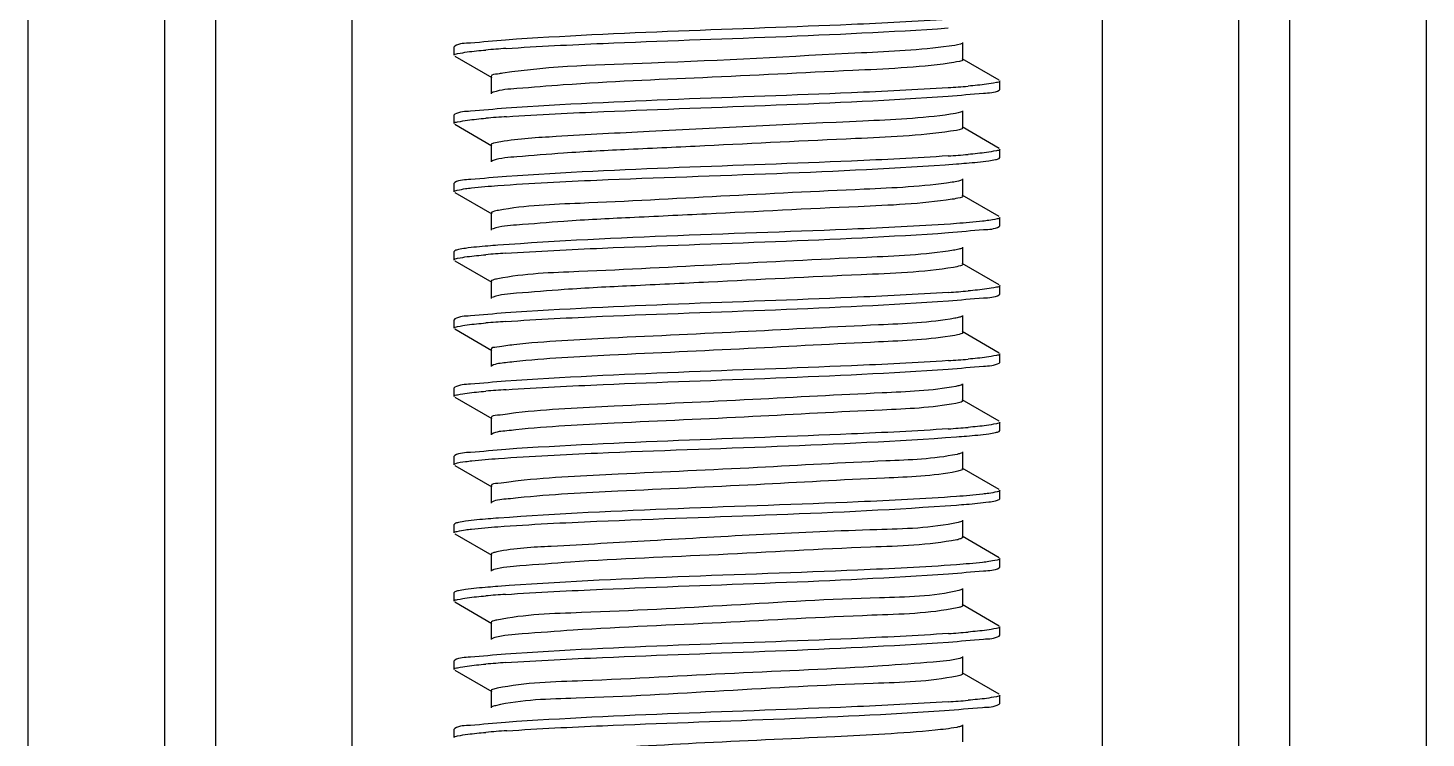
# Model space of a CAD drawing. Extents: x 54907 to 703237, y -798661 to -546661.
# Drawn here: x 370154 to 370681, y -581459 to -581191 of the extents above; entities that cross this region are included whole.
import ezdxf

# ---------------------------------------------------------------- set-up
doc = ezdxf.new("R2010")
doc.units = 0
doc.header["$LTSCALE"] = 1000
doc.header["$MEASUREMENT"] = 0

# ---------------------------------------------------------------- blocks, each defined once
blk = doc.blocks.new('gfhhrryyfd')
at = {"linetype": 'Continuous'}
for p, q in [((3693152.86, -1741005.43), (3693152.86, -1744418.97)), ((3693187.15, -1741005.43), (3693187.15, -1744418.97)), ((3693200.01, -1741005.43), (3693200.01, -1744418.97)), ((3693234.3, -1741005.43), (3693234.3, -1744418.97)), ((3693422.89, -1741005.43), (3693422.89, -1744418.97)), ((3693457.18, -1741005.43), (3693457.18, -1744418.97)), ((3693470.04, -1741005.43), (3693470.04, -1744418.97)), ((3693504.33, -1741005.43), (3693504.33, -1744418.97)), ((3693260.18, -1743560.19), (3693260.01, -1743560.38)), ((3693260.01, -1743562.52), (3693260.01, -1743560.38)), ((3693260.01, -1743562.52), (3693260.01, -1743560.38)), ((3693387.9, -1743563.59), (3693387.9, -1743559.31)), ((3693260.18, -1743562.71), (3693269.48, -1743568.1)), ((3693397.01, -1743568.76), (3693387.71, -1743563.38)), ((3693269.29, -1743567.88), (3693269.29, -1743572.17)), ((3693397.01, -1743571.28), (3693397.18, -1743571.1)), ((3693397.18, -1743571.1), (3693397.18, -1743568.95)), ((3693397.18, -1743571.1), (3693397.18, -1743568.95)), ((3693260.18, -1743577.34), (3693260.01, -1743577.52)), ((3693260.01, -1743579.67), (3693260.01, -1743577.52)), ((3693260.01, -1743579.67), (3693260.01, -1743577.52)), ((3693387.9, -1743580.74), (3693387.9, -1743576.45)), ((3693260.18, -1743579.86), (3693269.48, -1743585.24)), ((3693397.01, -1743585.91), (3693387.71, -1743580.52)), ((3693269.29, -1743585.03), (3693269.29, -1743589.31)), ((3693397.01, -1743588.43), (3693397.18, -1743588.24)), ((3693397.18, -1743588.24), (3693397.18, -1743586.1)), ((3693397.18, -1743588.24), (3693397.18, -1743586.1)), ((3693260.18, -1743594.48), (3693260.01, -1743594.67)), ((3693260.01, -1743596.81), (3693260.01, -1743594.67)), ((3693260.01, -1743596.81), (3693260.01, -1743594.67)), ((3693387.9, -1743597.88), (3693387.9, -1743593.6)), ((3693260.18, -1743597), (3693269.48, -1743602.39)), ((3693397.01, -1743603.05), (3693387.71, -1743597.67)), ((3693269.29, -1743602.17), (3693269.29, -1743606.46)), ((3693269.8, -1743606.1), (3693269.48, -1743606.24)), ((3693397.01, -1743605.57), (3693397.18, -1743605.39)), ((3693397.18, -1743605.39), (3693397.18, -1743603.24)), ((3693397.18, -1743605.39), (3693397.18, -1743603.24)), ((3693260.18, -1743611.63), (3693260.01, -1743611.82)), ((3693260.01, -1743613.96), (3693260.01, -1743611.82)), ((3693260.01, -1743613.96), (3693260.01, -1743611.82)), ((3693387.9, -1743615.03), (3693387.9, -1743610.74)), ((3693260.18, -1743614.15), (3693269.48, -1743619.53)), ((3693397.01, -1743620.2), (3693387.71, -1743614.81)), ((3693269.29, -1743619.32), (3693269.29, -1743623.6)), ((3693397.18, -1743622.53), (3693397.18, -1743620.39)), ((3693397.18, -1743622.53), (3693397.18, -1743620.39)), ((3693269.77, -1743623.26), (3693269.48, -1743623.39)), ((3693397.01, -1743622.72), (3693397.18, -1743622.53)), ((3693260.18, -1743628.77), (3693260.01, -1743628.96)), ((3693260.01, -1743631.1), (3693260.01, -1743628.96)), ((3693260.01, -1743631.1), (3693260.01, -1743628.96)), ((3693260.18, -1743631.29), (3693269.48, -1743636.68)), ((3693387.9, -1743632.18), (3693387.9, -1743627.89)), ((3693397.01, -1743637.35), (3693387.71, -1743631.96)), ((3693269.29, -1743636.46), (3693269.29, -1743640.75)), ((3693397.18, -1743639.68), (3693397.18, -1743637.53)), ((3693397.18, -1743639.68), (3693397.18, -1743637.53)), ((3693397.01, -1743639.86), (3693397.18, -1743639.68)), ((3693387.9, -1743649.32), (3693387.9, -1743645.03)), ((3693260.18, -1743645.92), (3693260.01, -1743646.11)), ((3693260.01, -1743648.25), (3693260.01, -1743646.11)), ((3693260.01, -1743648.25), (3693260.01, -1743646.11)), ((3693260.18, -1743648.44), (3693269.48, -1743653.82)), ((3693397.01, -1743654.49), (3693387.71, -1743649.1)), ((3693269.29, -1743653.61), (3693269.29, -1743657.89)), ((3693397.18, -1743656.82), (3693397.18, -1743654.68)), ((3693397.18, -1743656.82), (3693397.18, -1743654.68)), ((3693397.01, -1743657.01), (3693397.18, -1743656.82)), ((3693387.9, -1743666.47), (3693387.9, -1743662.18)), ((3693260.18, -1743663.06), (3693260.01, -1743663.25)), ((3693260.01, -1743665.39), (3693260.01, -1743663.25)), ((3693260.01, -1743665.39), (3693260.01, -1743663.25)), ((3693260.18, -1743665.58), (3693269.48, -1743670.97)), ((3693397.01, -1743671.64), (3693387.71, -1743666.25)), ((3693269.29, -1743670.75), (3693269.29, -1743675.04)), ((3693397.18, -1743673.97), (3693397.18, -1743671.82)), ((3693397.18, -1743673.97), (3693397.18, -1743671.82)), ((3693397.01, -1743674.15), (3693397.18, -1743673.97)), ((3693260.18, -1743680.21), (3693260.01, -1743680.4)), ((3693260.01, -1743682.54), (3693260.01, -1743680.4)), ((3693260.01, -1743682.54), (3693260.01, -1743680.4)), ((3693387.9, -1743683.61), (3693387.9, -1743679.32)), ((3693260.18, -1743682.73), (3693269.48, -1743688.11)), ((3693397.01, -1743688.78), (3693387.71, -1743683.39)), ((3693269.29, -1743687.9), (3693269.29, -1743692.18)), ((3693397.18, -1743691.11), (3693397.18, -1743688.97)), ((3693397.18, -1743691.11), (3693397.18, -1743688.97)), ((3693397.01, -1743691.3), (3693397.18, -1743691.11)), ((3693260.18, -1743697.35), (3693260.01, -1743697.54)), ((3693260.01, -1743699.68), (3693260.01, -1743697.54)), ((3693260.01, -1743699.68), (3693260.01, -1743697.54)), ((3693387.9, -1743700.76), (3693387.9, -1743696.47)), ((3693260.18, -1743699.87), (3693269.48, -1743705.26)), ((3693386.9, -1743701.26), (3693386.42, -1743701.37)), ((3693397.01, -1743705.93), (3693387.71, -1743700.54)), ((3693269.29, -1743705.04), (3693269.29, -1743709.33)), ((3693397.01, -1743708.44), (3693397.18, -1743708.26)), ((3693397.18, -1743708.26), (3693397.18, -1743706.11)), ((3693397.18, -1743708.26), (3693397.18, -1743706.11)), ((3693260.18, -1743714.5), (3693260.01, -1743714.69)), ((3693260.01, -1743716.83), (3693260.01, -1743714.69)), ((3693260.01, -1743716.83), (3693260.01, -1743714.69)), ((3693387.9, -1743717.9), (3693387.9, -1743713.61)), ((3693260.18, -1743717.02), (3693269.48, -1743722.4)), ((3693387.11, -1743718.35), (3693386.45, -1743718.5)), ((3693397.01, -1743723.07), (3693387.71, -1743717.68)), ((3693269.29, -1743722.19), (3693269.29, -1743726.47)), ((3693397.01, -1743725.59), (3693397.18, -1743725.4)), ((3693397.18, -1743725.4), (3693397.18, -1743723.26)), ((3693397.18, -1743725.4), (3693397.18, -1743723.26)), ((3693260.18, -1743731.64), (3693260.01, -1743731.83)), ((3693260.01, -1743733.97), (3693260.01, -1743731.83)), ((3693260.01, -1743733.97), (3693260.01, -1743731.83)), ((3693387.9, -1743735.05), (3693387.9, -1743730.76))]:
    blk.add_line(p, q, dxfattribs=at)
for centre, radius, start, end in [((3693292.75, -1743856.12), 295.97, 93.8198, 94.8056), ((3693364.5, -1743276.11), 295.2, 273.8293, 274.8033), ((3693292.96, -1743875.84), 298.55, 93.7954, 94.806), ((3693364.49, -1743293.21), 295.25, 273.829, 274.8033), ((3693292.57, -1743905.29), 293.69, 93.8436, 94.8035), ((3693364.62, -1743329.15), 293.6, 273.8442, 274.8035), ((3693292.62, -1743923.07), 294.32, 93.8362, 94.8047), ((3693364.54, -1743345.26), 294.64, 273.8345, 274.8034), ((3693292.75, -1743941.78), 295.9, 93.8204, 94.8056), ((3693364.5, -1743361.85), 295.19, 273.8294, 274.8033), ((3693383.65, -1743670.85), 13.65, 281.4996, 282.8069), ((3693292.57, -1743991.01), 293.69, 93.8437, 94.8034), ((3693364.63, -1743414.92), 293.55, 273.8446, 274.8035), ((3693292.62, -1744008.76), 294.29, 93.8366, 94.8046), ((3693364.54, -1743431.01), 294.61, 273.8348, 274.8034), ((3693293.06, -1744031.53), 299.94, 93.7887, 94.801)]:
    blk.add_arc(centre, radius, start, end, dxfattribs=at)
for points, knots in [([(3693384.24, -1743553.51), (3693376.12, -1743554.06), (3693339.02, -1743555.85), (3693301.87, -1743556.71), (3693272.93, -1743558.68)], [0, 0, 0, 0, 0.21918, 1, 1, 1, 1]), ([(3693273.04, -1743560.81), (3693281.16, -1743560.26), (3693318.22, -1743558.48), (3693355.32, -1743557.62), (3693384.21, -1743555.66)], [0, 0, 0, 0, 0.21945, 1, 1, 1, 1]), ([(3693272.93, -1743558.68), (3693269.98, -1743558.88), (3693265.84, -1743559.45), (3693261.33, -1743559.53), (3693260.18, -1743560.19)], [0, 0, 0, 0, 0.690278, 1, 1, 1, 1]), ([(3693384.42, -1743560.25), (3693377.12, -1743561.24), (3693352.13, -1743562.37), (3693314.78, -1743564.59), (3693284.57, -1743565.18), (3693272.2, -1743567.02)], [0, 0, 0, 0, 0.196711, 0.666198, 1, 1, 1, 1]), ([(3693387.71, -1743559.52), (3693387.57, -1743559.6), (3693386.5, -1743559.98), (3693385.38, -1743560.12), (3693384.42, -1743560.25)], [0, 0, 0, 0, 0.141415, 1, 1, 1, 1]), ([(3693260.01, -1743562.52), (3693260.01, -1743562.21), (3693261.65, -1743562.01), (3693262.48, -1743561.78), (3693263.3, -1743561.67)], [0, 0, 0, 0, 0.271586, 1, 1, 1, 1]), ([(3693384.42, -1743564.53), (3693376.4, -1743565.63), (3693355.71, -1743566.5), (3693323.42, -1743568.22), (3693295.18, -1743569.26), (3693277.72, -1743570.76), (3693271.76, -1743571.16), (3693269.87, -1743571.79)], [0, 0, 0, 0, 0.2115, 0.539982, 0.846021, 0.948031, 1, 1, 1, 1]), ([(3693387.9, -1743563.59), (3693387.89, -1743563.93), (3693386.18, -1743564.18), (3693385.29, -1743564.41), (3693384.42, -1743564.53)], [0, 0, 0, 0, 0.273799, 1, 1, 1, 1]), ([(3693272.2, -1743567.02), (3693271.78, -1743567.09), (3693270.95, -1743567.32), (3693269.29, -1743567.29), (3693269.29, -1743567.88)], [0, 0, 0, 0, 0.420896, 1, 1, 1, 1]), ([(3693384.21, -1743570.66), (3693376.1, -1743571.21), (3693339.04, -1743572.99), (3693301.94, -1743573.85), (3693273.04, -1743575.82)], [0, 0, 0, 0, 0.219141, 1, 1, 1, 1]), ([(3693384.21, -1743572.8), (3693387.17, -1743572.6), (3693391.33, -1743572.02), (3693395.86, -1743571.95), (3693397.01, -1743571.28)], [0, 0, 0, 0, 0.690317, 1, 1, 1, 1]), ([(3693397.18, -1743568.95), (3693397.18, -1743569.26), (3693395.53, -1743569.47), (3693394.69, -1743569.7), (3693393.86, -1743569.8)], [0, 0, 0, 0, 0.271493, 1, 1, 1, 1]), ([(3693269.87, -1743571.79), (3693269.8, -1743571.81), (3693269.66, -1743571.86), (3693269.54, -1743571.92), (3693269.48, -1743571.95)], [0, 0, 0, 0, 0.557348, 1, 1, 1, 1]), ([(3693273.2, -1743577.95), (3693281.33, -1743577.4), (3693318.33, -1743575.62), (3693355.38, -1743574.76), (3693384.21, -1743572.8)], [0, 0, 0, 0, 0.21997, 1, 1, 1, 1]), ([(3693273.04, -1743575.82), (3693270.06, -1743576.02), (3693265.89, -1743576.6), (3693261.34, -1743576.67), (3693260.18, -1743577.34)], [0, 0, 0, 0, 0.690434, 1, 1, 1, 1]), ([(3693384.81, -1743577.34), (3693377.51, -1743578.39), (3693352.2, -1743579.54), (3693319.13, -1743581.07), (3693288.79, -1743582.76), (3693276.3, -1743583.49), (3693271.7, -1743584.25)], [0, 0, 0, 0, 0.195214, 0.66949, 0.876579, 1, 1, 1, 1]), ([(3693387.71, -1743576.67), (3693387.58, -1743576.74), (3693386.64, -1743577.08), (3693385.65, -1743577.22), (3693384.81, -1743577.34)], [0, 0, 0, 0, 0.145106, 1, 1, 1, 1]), ([(3693260.01, -1743579.67), (3693260.01, -1743579.36), (3693261.66, -1743579.15), (3693262.5, -1743578.92), (3693263.33, -1743578.82)], [0, 0, 0, 0, 0.271456, 1, 1, 1, 1]), ([(3693384.81, -1743581.62), (3693376.9, -1743582.77), (3693356.22, -1743583.61), (3693329.25, -1743585), (3693304.79, -1743586.15), (3693289, -1743586.91), (3693277.71, -1743587.92), (3693271.71, -1743588.3), (3693269.83, -1743588.95)], [0, 0, 0, 0, 0.2081, 0.537452, 0.703534, 0.845734, 0.94828, 1, 1, 1, 1]), ([(3693387.89, -1743580.74), (3693387.89, -1743580.84), (3693386.81, -1743581.55), (3693385.79, -1743581.48), (3693384.81, -1743581.62)], [0, 0, 0, 0, 0.090621, 1, 1, 1, 1]), ([(3693271.7, -1743584.25), (3693271.09, -1743584.35), (3693270.44, -1743584.5), (3693269.29, -1743584.79), (3693269.29, -1743585.03)], [0, 0, 0, 0, 0.718866, 1, 1, 1, 1]), ([(3693269.83, -1743588.95), (3693269.76, -1743588.97), (3693269.65, -1743589.01), (3693269.53, -1743589.07), (3693269.48, -1743589.09)], [0, 0, 0, 0, 0.55363, 1, 1, 1, 1]), ([(3693384.21, -1743587.8), (3693376.12, -1743588.35), (3693339.11, -1743590.14), (3693302.07, -1743591), (3693273.2, -1743592.95)], [0, 0, 0, 0, 0.218927, 1, 1, 1, 1]), ([(3693386.29, -1743589.8), (3693387.13, -1743589.74), (3693389.83, -1743589.53), (3693392.54, -1743589.28), (3693394.4, -1743589.02)], [0, 0, 0, 0, 0.30751, 1, 1, 1, 1]), ([(3693397.18, -1743586.1), (3693397.18, -1743586.41), (3693395.53, -1743586.61), (3693394.69, -1743586.84), (3693393.86, -1743586.95)], [0, 0, 0, 0, 0.27149, 1, 1, 1, 1]), ([(3693394.4, -1743589.02), (3693394.97, -1743588.94), (3693395.84, -1743588.79), (3693396.73, -1743588.59), (3693397.01, -1743588.43)], [0, 0, 0, 0, 0.642991, 1, 1, 1, 1]), ([(3693271.01, -1743595.25), (3693279.28, -1743594.64), (3693317.71, -1743592.77), (3693356.2, -1743592.01), (3693386.29, -1743589.8)], [0, 0, 0, 0, 0.21564, 1, 1, 1, 1]), ([(3693260.01, -1743596.81), (3693260.01, -1743596.54), (3693261.39, -1743596.32), (3693262.12, -1743596.13), (3693262.83, -1743596.03)], [0, 0, 0, 0, 0.274278, 1, 1, 1, 1]), ([(3693273.2, -1743592.95), (3693270.18, -1743593.15), (3693265.96, -1743593.74), (3693261.35, -1743593.81), (3693260.18, -1743594.48)], [0, 0, 0, 0, 0.690663, 1, 1, 1, 1]), ([(3693262.83, -1743596.03), (3693263.35, -1743595.96), (3693266.07, -1743595.62), (3693268.8, -1743595.41), (3693271.01, -1743595.25)], [0, 0, 0, 0, 0.191483, 1, 1, 1, 1]), ([(3693385.18, -1743594.43), (3693377.87, -1743595.55), (3693358.43, -1743596.36), (3693327.25, -1743597.91), (3693296.65, -1743599.61), (3693277.91, -1743600.24), (3693271.16, -1743601.48)], [0, 0, 0, 0, 0.194105, 0.509785, 0.82001, 1, 1, 1, 1]), ([(3693387.71, -1743593.82), (3693387.43, -1743593.97), (3693386.57, -1743594.19), (3693385.73, -1743594.34), (3693385.18, -1743594.43)], [0, 0, 0, 0, 0.36416, 1, 1, 1, 1]), ([(3693385.18, -1743598.71), (3693377.38, -1743599.91), (3693356.73, -1743600.7), (3693329.72, -1743602.12), (3693305.06, -1743603.29), (3693289.09, -1743604.05), (3693277.72, -1743605.08), (3693271.67, -1743605.44), (3693269.8, -1743606.1)], [0, 0, 0, 0, 0.204575, 0.534732, 0.702004, 0.845303, 0.948449, 1, 1, 1, 1]), ([(3693387.9, -1743597.88), (3693387.9, -1743598.15), (3693386.58, -1743598.43), (3693385.86, -1743598.61), (3693385.18, -1743598.71)], [0, 0, 0, 0, 0.278319, 1, 1, 1, 1]), ([(3693271.16, -1743601.48), (3693270.69, -1743601.57), (3693270.16, -1743601.69), (3693269.29, -1743601.98), (3693269.29, -1743602.17)], [0, 0, 0, 0, 0.712667, 1, 1, 1, 1]), ([(3693386.29, -1743604.8), (3693378.04, -1743605.41), (3693339.61, -1743607.28), (3693301.12, -1743608.04), (3693271.01, -1743610.25)], [0, 0, 0, 0, 0.215051, 1, 1, 1, 1]), ([(3693384.31, -1743607.08), (3693387.25, -1743606.88), (3693391.37, -1743606.31), (3693395.86, -1743606.23), (3693397.01, -1743605.57)], [0, 0, 0, 0, 0.690176, 1, 1, 1, 1]), ([(3693394.4, -1743604.02), (3693393.89, -1743604.09), (3693391.19, -1743604.42), (3693388.48, -1743604.64), (3693386.29, -1743604.8)], [0, 0, 0, 0, 0.191313, 1, 1, 1, 1]), ([(3693397.18, -1743603.24), (3693397.18, -1743603.51), (3693395.81, -1743603.74), (3693395.1, -1743603.92), (3693394.4, -1743604.02)], [0, 0, 0, 0, 0.274533, 1, 1, 1, 1]), ([(3693271.01, -1743610.25), (3693270.17, -1743610.31), (3693267.44, -1743610.52), (3693264.71, -1743610.77), (3693262.83, -1743611.03)], [0, 0, 0, 0, 0.307323, 1, 1, 1, 1]), ([(3693272.88, -1743612.26), (3693281.01, -1743611.7), (3693318.15, -1743609.92), (3693355.34, -1743609.06), (3693384.31, -1743607.08)], [0, 0, 0, 0, 0.219067, 1, 1, 1, 1]), ([(3693260.01, -1743613.96), (3693260.01, -1743613.65), (3693261.65, -1743613.44), (3693262.48, -1743613.22), (3693263.31, -1743613.11)], [0, 0, 0, 0, 0.271597, 1, 1, 1, 1]), ([(3693262.83, -1743611.03), (3693262.25, -1743611.11), (3693261.36, -1743611.27), (3693260.46, -1743611.47), (3693260.18, -1743611.63)], [0, 0, 0, 0, 0.643579, 1, 1, 1, 1]), ([(3693385.53, -1743611.52), (3693378.3, -1743612.71), (3693358.77, -1743613.46), (3693327.4, -1743615.05), (3693296.55, -1743616.79), (3693277.66, -1743617.36), (3693270.96, -1743618.67)], [0, 0, 0, 0, 0.1914, 0.508904, 0.82143, 1, 1, 1, 1]), ([(3693387.71, -1743610.96), (3693387.46, -1743611.1), (3693386.73, -1743611.3), (3693385.99, -1743611.44), (3693385.53, -1743611.52)], [0, 0, 0, 0, 0.370146, 1, 1, 1, 1]), ([(3693385.53, -1743615.8), (3693377.86, -1743617.06), (3693357.23, -1743617.79), (3693330.21, -1743619.25), (3693305.34, -1743620.42), (3693289.21, -1743621.18), (3693277.74, -1743622.23), (3693271.64, -1743622.58), (3693269.77, -1743623.26)], [0, 0, 0, 0, 0.200932, 0.531835, 0.700309, 0.844745, 0.948548, 1, 1, 1, 1]), ([(3693387.89, -1743615.03), (3693387.89, -1743615.27), (3693386.77, -1743615.55), (3693386.12, -1743615.71), (3693385.53, -1743615.8)], [0, 0, 0, 0, 0.281673, 1, 1, 1, 1]), ([(3693270.96, -1743618.67), (3693270.53, -1743618.75), (3693270.05, -1743618.86), (3693269.29, -1743619.14), (3693269.29, -1743619.32)], [0, 0, 0, 0, 0.709469, 1, 1, 1, 1]), ([(3693397.18, -1743620.39), (3693397.18, -1743620.7), (3693395.54, -1743620.9), (3693394.71, -1743621.13), (3693393.89, -1743621.24)], [0, 0, 0, 0, 0.27161, 1, 1, 1, 1]), ([(3693384.31, -1743622.09), (3693376.18, -1743622.64), (3693339.04, -1743624.43), (3693301.85, -1743625.29), (3693272.88, -1743627.26)], [0, 0, 0, 0, 0.219037, 1, 1, 1, 1]), ([(3693272.93, -1743629.4), (3693281.05, -1743628.85), (3693318.16, -1743627.06), (3693355.31, -1743626.2), (3693384.25, -1743624.23)], [0, 0, 0, 0, 0.219143, 1, 1, 1, 1]), ([(3693384.25, -1743624.23), (3693387.2, -1743624.03), (3693391.34, -1743623.46), (3693395.86, -1743623.38), (3693397.01, -1743622.72)], [0, 0, 0, 0, 0.690266, 1, 1, 1, 1]), ([(3693272.88, -1743627.26), (3693269.94, -1743627.46), (3693265.82, -1743628.03), (3693261.32, -1743628.11), (3693260.18, -1743628.77)], [0, 0, 0, 0, 0.690196, 1, 1, 1, 1]), ([(3693260.01, -1743631.1), (3693260.01, -1743630.79), (3693261.65, -1743630.59), (3693262.47, -1743630.36), (3693263.3, -1743630.26)], [0, 0, 0, 0, 0.271633, 1, 1, 1, 1]), ([(3693385.85, -1743628.61), (3693379.55, -1743629.72), (3693362.13, -1743630.41), (3693333.27, -1743632.02), (3693302.68, -1743633.39), (3693283.03, -1743634.39), (3693275, -1743635.25)], [0, 0, 0, 0, 0.172879, 0.468878, 0.781995, 1, 1, 1, 1]), ([(3693387.71, -1743628.11), (3693387.5, -1743628.23), (3693386.87, -1743628.41), (3693386.24, -1743628.54), (3693385.85, -1743628.61)], [0, 0, 0, 0, 0.376739, 1, 1, 1, 1]), ([(3693385.85, -1743632.89), (3693379.55, -1743634.01), (3693362.13, -1743634.7), (3693333.27, -1743636.31), (3693302.68, -1743637.68), (3693283.03, -1743638.68), (3693275, -1743639.54)], [0, 0, 0, 0, 0.172879, 0.468878, 0.781995, 1, 1, 1, 1]), ([(3693387.89, -1743632.18), (3693387.89, -1743632.38), (3693386.94, -1743632.67), (3693386.36, -1743632.8), (3693385.85, -1743632.89)], [0, 0, 0, 0, 0.285344, 1, 1, 1, 1]), ([(3693275, -1743635.25), (3693273.58, -1743635.41), (3693272.22, -1743635.83), (3693269.29, -1743635.94), (3693269.3, -1743636.46)], [0, 0, 0, 0, 0.733223, 1, 1, 1, 1]), ([(3693397.18, -1743637.53), (3693397.18, -1743637.84), (3693395.53, -1743638.05), (3693394.7, -1743638.28), (3693393.87, -1743638.38)], [0, 0, 0, 0, 0.271534, 1, 1, 1, 1]), ([(3693275, -1743639.54), (3693274.31, -1743639.62), (3693272.48, -1743639.89), (3693270.5, -1743639.94), (3693269.48, -1743640.53)], [0, 0, 0, 0, 0.372684, 1, 1, 1, 1]), ([(3693384.25, -1743639.24), (3693376.12, -1743639.79), (3693339.02, -1743641.58), (3693301.87, -1743642.43), (3693272.93, -1743644.4)], [0, 0, 0, 0, 0.219178, 1, 1, 1, 1]), ([(3693273.03, -1743646.54), (3693281.16, -1743645.99), (3693318.22, -1743644.2), (3693355.32, -1743643.35), (3693384.21, -1743641.38)], [0, 0, 0, 0, 0.219437, 1, 1, 1, 1]), ([(3693384.21, -1743641.38), (3693387.18, -1743641.18), (3693391.33, -1743640.6), (3693395.86, -1743640.53), (3693397.01, -1743639.86)], [0, 0, 0, 0, 0.690313, 1, 1, 1, 1]), ([(3693272.93, -1743644.4), (3693269.98, -1743644.6), (3693265.84, -1743645.18), (3693261.33, -1743645.26), (3693260.18, -1743645.92)], [0, 0, 0, 0, 0.690275, 1, 1, 1, 1]), ([(3693387.71, -1743645.25), (3693387.53, -1743645.36), (3693387, -1743645.52), (3693386.47, -1743645.64), (3693386.15, -1743645.7)], [0, 0, 0, 0, 0.384134, 1, 1, 1, 1]), ([(3693260.01, -1743648.25), (3693260.01, -1743647.94), (3693261.65, -1743647.73), (3693262.48, -1743647.51), (3693263.3, -1743647.4)], [0, 0, 0, 0, 0.271588, 1, 1, 1, 1]), ([(3693386.15, -1743645.7), (3693380.06, -1743646.86), (3693362.92, -1743647.48), (3693334.32, -1743649.14), (3693303.59, -1743650.49), (3693283.72, -1743651.5), (3693275.52, -1743652.34)], [0, 0, 0, 0, 0.167774, 0.461831, 0.776883, 1, 1, 1, 1]), ([(3693275.52, -1743652.34), (3693273.97, -1743652.51), (3693272.5, -1743652.97), (3693269.29, -1743653.04), (3693269.3, -1743653.61)], [0, 0, 0, 0, 0.734072, 1, 1, 1, 1]), ([(3693386.15, -1743649.98), (3693380.06, -1743651.15), (3693362.92, -1743651.77), (3693334.32, -1743653.43), (3693303.59, -1743654.77), (3693283.72, -1743655.79), (3693275.52, -1743656.63)], [0, 0, 0, 0, 0.167774, 0.461831, 0.776883, 1, 1, 1, 1]), ([(3693387.89, -1743649.32), (3693387.89, -1743649.5), (3693387.09, -1743649.78), (3693386.59, -1743649.9), (3693386.15, -1743649.98)], [0, 0, 0, 0, 0.289775, 1, 1, 1, 1]), ([(3693397.18, -1743654.68), (3693397.18, -1743654.99), (3693395.53, -1743655.2), (3693394.69, -1743655.42), (3693393.86, -1743655.53)], [0, 0, 0, 0, 0.271494, 1, 1, 1, 1]), ([(3693275.52, -1743656.63), (3693274.76, -1743656.71), (3693272.76, -1743657), (3693270.59, -1743657.03), (3693269.48, -1743657.68)], [0, 0, 0, 0, 0.374658, 1, 1, 1, 1]), ([(3693271.12, -1743663.82), (3693279.41, -1743663.21), (3693317.82, -1743661.34), (3693356.28, -1743660.59), (3693386.33, -1743658.38)], [0, 0, 0, 0, 0.216129, 1, 1, 1, 1]), ([(3693384.21, -1743656.38), (3693376.1, -1743656.94), (3693339.04, -1743658.72), (3693301.94, -1743659.58), (3693273.03, -1743661.54)], [0, 0, 0, 0, 0.219145, 1, 1, 1, 1]), ([(3693386.33, -1743658.38), (3693387.16, -1743658.32), (3693389.86, -1743658.1), (3693392.56, -1743657.86), (3693394.41, -1743657.6)], [0, 0, 0, 0, 0.307527, 1, 1, 1, 1]), ([(3693394.41, -1743657.6), (3693394.98, -1743657.52), (3693395.85, -1743657.37), (3693396.74, -1743657.17), (3693397.01, -1743657.01)], [0, 0, 0, 0, 0.642834, 1, 1, 1, 1]), ([(3693273.03, -1743661.54), (3693270.06, -1743661.74), (3693265.88, -1743662.32), (3693261.34, -1743662.4), (3693260.18, -1743663.06)], [0, 0, 0, 0, 0.690428, 1, 1, 1, 1]), ([(3693386.42, -1743662.79), (3693380.55, -1743664.01), (3693363.7, -1743664.54), (3693335.36, -1743666.26), (3693304.52, -1743667.58), (3693284.44, -1743668.6), (3693276.07, -1743669.43)], [0, 0, 0, 0, 0.162646, 0.454753, 0.771748, 1, 1, 1, 1]), ([(3693387.71, -1743662.4), (3693387.56, -1743662.48), (3693387.13, -1743662.63), (3693386.69, -1743662.73), (3693386.42, -1743662.79)], [0, 0, 0, 0, 0.392529, 1, 1, 1, 1]), ([(3693260.01, -1743665.39), (3693260.01, -1743665.31), (3693261.03, -1743664.67), (3693261.96, -1743664.73), (3693262.86, -1743664.6)], [0, 0, 0, 0, 0.088901, 1, 1, 1, 1]), ([(3693262.86, -1743664.6), (3693263.39, -1743664.53), (3693266.13, -1743664.2), (3693268.89, -1743663.98), (3693271.12, -1743663.82)], [0, 0, 0, 0, 0.191572, 1, 1, 1, 1]), ([(3693387.9, -1743666.47), (3693387.89, -1743666.64), (3693387.18, -1743666.91), (3693386.71, -1743667.02), (3693386.31, -1743667.1)], [0, 0, 0, 0, 0.292517, 1, 1, 1, 1]), ([(3693276.07, -1743669.43), (3693274.38, -1743669.6), (3693272.79, -1743670.12), (3693269.29, -1743670.14), (3693269.3, -1743670.75)], [0, 0, 0, 0, 0.734772, 1, 1, 1, 1]), ([(3693386.31, -1743667.1), (3693380.37, -1743668.28), (3693363.48, -1743668.86), (3693335.14, -1743670.55), (3693304.39, -1743671.87), (3693284.4, -1743672.89), (3693276.07, -1743673.72)], [0, 0, 0, 0, 0.164346, 0.456483, 0.772538, 1, 1, 1, 1]), ([(3693386.33, -1743673.38), (3693378.1, -1743673.99), (3693339.69, -1743675.86), (3693301.23, -1743676.63), (3693271.12, -1743678.82)], [0, 0, 0, 0, 0.214712, 1, 1, 1, 1]), ([(3693394.41, -1743672.6), (3693393.9, -1743672.67), (3693391.21, -1743673), (3693388.52, -1743673.22), (3693386.33, -1743673.38)], [0, 0, 0, 0, 0.191302, 1, 1, 1, 1]), ([(3693397.18, -1743671.82), (3693397.18, -1743672.09), (3693395.82, -1743672.32), (3693395.11, -1743672.5), (3693394.41, -1743672.6)], [0, 0, 0, 0, 0.274605, 1, 1, 1, 1]), ([(3693276.07, -1743673.72), (3693275.23, -1743673.8), (3693273.06, -1743674.12), (3693270.68, -1743674.12), (3693269.48, -1743674.82)], [0, 0, 0, 0, 0.376452, 1, 1, 1, 1]), ([(3693271.01, -1743680.97), (3693279.28, -1743680.37), (3693317.71, -1743678.49), (3693356.2, -1743677.74), (3693386.29, -1743675.52)], [0, 0, 0, 0, 0.215653, 1, 1, 1, 1]), ([(3693386.29, -1743675.52), (3693387.13, -1743675.46), (3693389.83, -1743675.25), (3693392.54, -1743675.01), (3693394.4, -1743674.75)], [0, 0, 0, 0, 0.307511, 1, 1, 1, 1]), ([(3693394.4, -1743674.75), (3693394.97, -1743674.66), (3693395.84, -1743674.51), (3693396.73, -1743674.31), (3693397.01, -1743674.15)], [0, 0, 0, 0, 0.642987, 1, 1, 1, 1]), ([(3693262.86, -1743679.61), (3693262.27, -1743679.69), (3693261.38, -1743679.84), (3693260.46, -1743680.05), (3693260.18, -1743680.21)], [0, 0, 0, 0, 0.644071, 1, 1, 1, 1]), ([(3693271.12, -1743678.82), (3693270.27, -1743678.88), (3693267.52, -1743679.1), (3693264.76, -1743679.34), (3693262.86, -1743679.61)], [0, 0, 0, 0, 0.307216, 1, 1, 1, 1]), ([(3693386.67, -1743679.88), (3693380.01, -1743681.4), (3693353.97, -1743681.9), (3693319.98, -1743683.89), (3693288.17, -1743685.75), (3693275.22, -1743686.35), (3693270.73, -1743687.3)], [0, 0, 0, 0, 0.176446, 0.666999, 0.881663, 1, 1, 1, 1]), ([(3693387.71, -1743679.54), (3693387.58, -1743679.61), (3693387.24, -1743679.74), (3693386.89, -1743679.83), (3693386.67, -1743679.88)], [0, 0, 0, 0, 0.401923, 1, 1, 1, 1]), ([(3693260.01, -1743682.54), (3693260.01, -1743682.27), (3693261.4, -1743682.04), (3693262.12, -1743681.85), (3693262.83, -1743681.75)], [0, 0, 0, 0, 0.274271, 1, 1, 1, 1]), ([(3693262.83, -1743681.75), (3693263.35, -1743681.68), (3693266.07, -1743681.35), (3693268.8, -1743681.13), (3693271.01, -1743680.97)], [0, 0, 0, 0, 0.191488, 1, 1, 1, 1]), ([(3693387.89, -1743683.61), (3693387.89, -1743683.75), (3693387.37, -1743684.01), (3693386.98, -1743684.09), (3693386.67, -1743684.17)], [0, 0, 0, 0, 0.301807, 1, 1, 1, 1]), ([(3693270.73, -1743687.3), (3693270.37, -1743687.37), (3693269.93, -1743687.47), (3693269.3, -1743687.74), (3693269.3, -1743687.9)], [0, 0, 0, 0, 0.704889, 1, 1, 1, 1]), ([(3693386.37, -1743684.23), (3693379.25, -1743685.68), (3693359.1, -1743686.13), (3693326.81, -1743688.16), (3693297.34, -1743689.17), (3693278.61, -1743690.69), (3693272.11, -1743691.13), (3693270, -1743691.76)], [0, 0, 0, 0, 0.18687, 0.514831, 0.834376, 0.943334, 1, 1, 1, 1]), ([(3693386.29, -1743690.53), (3693378.04, -1743691.13), (3693339.61, -1743693.01), (3693301.13, -1743693.77), (3693271.01, -1743695.97)], [0, 0, 0, 0, 0.215042, 1, 1, 1, 1]), ([(3693394.4, -1743689.75), (3693393.89, -1743689.82), (3693391.19, -1743690.15), (3693388.48, -1743690.37), (3693386.29, -1743690.53)], [0, 0, 0, 0, 0.191313, 1, 1, 1, 1]), ([(3693397.18, -1743688.97), (3693397.18, -1743689.24), (3693395.81, -1743689.46), (3693395.1, -1743689.65), (3693394.4, -1743689.75)], [0, 0, 0, 0, 0.274535, 1, 1, 1, 1]), ([(3693270, -1743691.76), (3693269.9, -1743691.79), (3693269.72, -1743691.85), (3693269.55, -1743691.93), (3693269.48, -1743691.97)], [0, 0, 0, 0, 0.569367, 1, 1, 1, 1]), ([(3693272.88, -1743697.99), (3693281.01, -1743697.43), (3693318.15, -1743695.64), (3693355.34, -1743694.79), (3693384.31, -1743692.81)], [0, 0, 0, 0, 0.219068, 1, 1, 1, 1]), ([(3693384.31, -1743692.81), (3693387.25, -1743692.61), (3693391.37, -1743692.04), (3693395.86, -1743691.96), (3693397.01, -1743691.3)], [0, 0, 0, 0, 0.690173, 1, 1, 1, 1]), ([(3693262.83, -1743696.76), (3693262.25, -1743696.84), (3693261.36, -1743696.99), (3693260.46, -1743697.19), (3693260.18, -1743697.35)], [0, 0, 0, 0, 0.643594, 1, 1, 1, 1]), ([(3693271.01, -1743695.97), (3693270.17, -1743696.04), (3693267.44, -1743696.25), (3693264.71, -1743696.49), (3693262.83, -1743696.76)], [0, 0, 0, 0, 0.307318, 1, 1, 1, 1]), ([(3693386.9, -1743696.97), (3693380.43, -1743698.61), (3693361.11, -1743698.75), (3693329.6, -1743700.77), (3693297.56, -1743702.52), (3693277.72, -1743702.98), (3693270.75, -1743704.44)], [0, 0, 0, 0, 0.172051, 0.492047, 0.816531, 1, 1, 1, 1]), ([(3693387.71, -1743696.69), (3693387.6, -1743696.75), (3693387.34, -1743696.85), (3693387.07, -1743696.93), (3693386.9, -1743696.97)], [0, 0, 0, 0, 0.41269, 1, 1, 1, 1]), ([(3693260.01, -1743699.68), (3693260.01, -1743699.37), (3693261.65, -1743699.17), (3693262.48, -1743698.94), (3693263.31, -1743698.84)], [0, 0, 0, 0, 0.271594, 1, 1, 1, 1]), ([(3693386.42, -1743701.37), (3693379.41, -1743702.82), (3693359.48, -1743703.25), (3693327.41, -1743705.27), (3693298, -1743706.31), (3693279.07, -1743707.77), (3693272.43, -1743708.26), (3693270.2, -1743708.85)], [0, 0, 0, 0, 0.184387, 0.509861, 0.829743, 0.940495, 1, 1, 1, 1]), ([(3693387.89, -1743700.76), (3693387.89, -1743700.87), (3693387.48, -1743701.11), (3693387.16, -1743701.19), (3693386.9, -1743701.26)], [0, 0, 0, 0, 0.310032, 1, 1, 1, 1]), ([(3693270.75, -1743704.44), (3693270.38, -1743704.51), (3693269.95, -1743704.61), (3693269.3, -1743704.88), (3693269.3, -1743705.04)], [0, 0, 0, 0, 0.705216, 1, 1, 1, 1]), ([(3693384.31, -1743707.81), (3693376.19, -1743708.37), (3693339.04, -1743710.16), (3693301.86, -1743711.01), (3693272.88, -1743712.99)], [0, 0, 0, 0, 0.219029, 1, 1, 1, 1]), ([(3693384.25, -1743709.96), (3693387.2, -1743709.76), (3693391.34, -1743709.19), (3693395.86, -1743709.11), (3693397.01, -1743708.44)], [0, 0, 0, 0, 0.690264, 1, 1, 1, 1]), ([(3693397.18, -1743706.11), (3693397.18, -1743706.42), (3693395.54, -1743706.63), (3693394.71, -1743706.85), (3693393.89, -1743706.96)], [0, 0, 0, 0, 0.271614, 1, 1, 1, 1]), ([(3693270.2, -1743708.85), (3693270.05, -1743708.89), (3693269.81, -1743708.96), (3693269.57, -1743709.06), (3693269.48, -1743709.11)], [0, 0, 0, 0, 0.58242, 1, 1, 1, 1]), ([(3693272.93, -1743715.13), (3693281.05, -1743714.57), (3693318.16, -1743712.79), (3693355.31, -1743711.93), (3693384.25, -1743709.96)], [0, 0, 0, 0, 0.219138, 1, 1, 1, 1]), ([(3693272.88, -1743712.99), (3693269.94, -1743713.19), (3693265.82, -1743713.76), (3693261.32, -1743713.84), (3693260.18, -1743714.5)], [0, 0, 0, 0, 0.690195, 1, 1, 1, 1]), ([(3693387.11, -1743714.06), (3693384.95, -1743714.67), (3693378.39, -1743715.14), (3693359.57, -1743716.63), (3693330.13, -1743717.66), (3693297.93, -1743719.68), (3693277.87, -1743720.12), (3693270.8, -1743721.57)], [0, 0, 0, 0, 0.057838, 0.167543, 0.487244, 0.814181, 1, 1, 1, 1]), ([(3693387.71, -1743713.83), (3693387.63, -1743713.88), (3693387.43, -1743713.96), (3693387.23, -1743714.03), (3693387.11, -1743714.06)], [0, 0, 0, 0, 0.425019, 1, 1, 1, 1]), ([(3693260.01, -1743716.83), (3693260.01, -1743716.52), (3693261.65, -1743716.31), (3693262.47, -1743716.09), (3693263.3, -1743715.98)], [0, 0, 0, 0, 0.271633, 1, 1, 1, 1]), ([(3693386.45, -1743718.5), (3693379.54, -1743719.95), (3693359.82, -1743720.41), (3693327.92, -1743722.18), (3693296.37, -1743724.12), (3693277, -1743724.38), (3693270.42, -1743725.94)], [0, 0, 0, 0, 0.182223, 0.50526, 0.82533, 1, 1, 1, 1]), ([(3693387.89, -1743717.9), (3693387.89, -1743718), (3693387.58, -1743718.22), (3693387.31, -1743718.29), (3693387.11, -1743718.35)], [0, 0, 0, 0, 0.320305, 1, 1, 1, 1]), ([(3693270.8, -1743721.57), (3693270.42, -1743721.65), (3693269.97, -1743721.75), (3693269.3, -1743722.03), (3693269.3, -1743722.19)], [0, 0, 0, 0, 0.705925, 1, 1, 1, 1]), ([(3693270.42, -1743725.94), (3693270.23, -1743725.99), (3693269.91, -1743726.07), (3693269.6, -1743726.19), (3693269.48, -1743726.26)], [0, 0, 0, 0, 0.593796, 1, 1, 1, 1]), ([(3693384.25, -1743724.96), (3693376.13, -1743725.51), (3693339.02, -1743727.3), (3693301.87, -1743728.16), (3693272.93, -1743730.13)], [0, 0, 0, 0, 0.219177, 1, 1, 1, 1]), ([(3693383.3, -1743727.17), (3693386.48, -1743726.96), (3693390.92, -1743726.34), (3693395.78, -1743726.3), (3693397.01, -1743725.59)], [0, 0, 0, 0, 0.691533, 1, 1, 1, 1]), ([(3693397.18, -1743723.26), (3693397.18, -1743723.57), (3693395.53, -1743723.78), (3693394.7, -1743724), (3693393.87, -1743724.11)], [0, 0, 0, 0, 0.271536, 1, 1, 1, 1]), ([(3693273.25, -1743732.25), (3693281.26, -1743731.71), (3693317.95, -1743729.95), (3693354.67, -1743729.06), (3693383.3, -1743727.17)], [0, 0, 0, 0, 0.218817, 1, 1, 1, 1]), ([(3693260.01, -1743733.97), (3693260.01, -1743733.65), (3693261.71, -1743733.45), (3693262.56, -1743733.22), (3693263.42, -1743733.11)], [0, 0, 0, 0, 0.27108, 1, 1, 1, 1]), ([(3693272.93, -1743730.13), (3693269.98, -1743730.33), (3693265.84, -1743730.9), (3693261.33, -1743730.98), (3693260.18, -1743731.64)], [0, 0, 0, 0, 0.690271, 1, 1, 1, 1]), ([(3693380.89, -1743732.1), (3693372.52, -1743732.92), (3693352.5, -1743733.95), (3693321.77, -1743735.26), (3693293.54, -1743736.95), (3693276.74, -1743737.52), (3693270.85, -1743738.71)], [0, 0, 0, 0, 0.228997, 0.545176, 0.836537, 1, 1, 1, 1]), ([(3693387.29, -1743731.15), (3693386.98, -1743731.25), (3693384.87, -1743731.72), (3693382.71, -1743731.92), (3693380.89, -1743732.1)], [0, 0, 0, 0, 0.152407, 1, 1, 1, 1]), ([(3693387.71, -1743730.98), (3693387.65, -1743731.01), (3693387.51, -1743731.07), (3693387.37, -1743731.12), (3693387.29, -1743731.15)], [0, 0, 0, 0, 0.43932, 1, 1, 1, 1])]:
    blk.add_open_spline(points, degree=3, knots=knots, dxfattribs=at)
for points in [[(3693263.3, -1743561.67), (3693264.85, -1743561.47), (3693266.4, -1743561.33), (3693267.96, -1743561.2)], [(3693393.86, -1743569.8), (3693392.32, -1743570), (3693390.77, -1743570.15), (3693389.22, -1743570.28)], [(3693263.33, -1743578.82), (3693264.86, -1743578.62), (3693266.4, -1743578.47), (3693267.95, -1743578.34)], [(3693393.86, -1743586.95), (3693392.32, -1743587.15), (3693390.77, -1743587.29), (3693389.22, -1743587.43)], [(3693263.31, -1743613.11), (3693264.86, -1743612.91), (3693266.42, -1743612.76), (3693267.98, -1743612.63)], [(3693393.89, -1743621.24), (3693392.33, -1743621.44), (3693390.77, -1743621.58), (3693389.21, -1743621.72)], [(3693263.3, -1743630.26), (3693264.85, -1743630.05), (3693266.41, -1743629.91), (3693267.97, -1743629.78)], [(3693393.87, -1743638.38), (3693392.32, -1743638.58), (3693390.77, -1743638.73), (3693389.21, -1743638.86)], [(3693263.3, -1743647.4), (3693264.85, -1743647.2), (3693266.4, -1743647.05), (3693267.96, -1743646.92)], [(3693393.86, -1743655.53), (3693392.32, -1743655.73), (3693390.77, -1743655.87), (3693389.22, -1743656.01)], [(3693263.31, -1743698.84), (3693264.86, -1743698.63), (3693266.42, -1743698.49), (3693267.98, -1743698.36)], [(3693393.89, -1743706.96), (3693392.33, -1743707.16), (3693390.77, -1743707.31), (3693389.21, -1743707.44)], [(3693263.3, -1743715.98), (3693264.85, -1743715.78), (3693266.41, -1743715.63), (3693267.97, -1743715.5)], [(3693393.87, -1743724.11), (3693392.32, -1743724.31), (3693390.77, -1743724.45), (3693389.21, -1743724.59)], [(3693263.42, -1743733.11), (3693264.93, -1743732.92), (3693266.44, -1743732.78), (3693267.96, -1743732.65)]]:
    blk.add_open_spline(points, degree=3, dxfattribs=at)

msp = doc.modelspace()

# ---------------------------------------------------------------- block references
at = {"lineweight": -3, "xscale": 1.5, "yscale": 1.5, "zscale": 1.5}
msp.add_blockref('gfhhrryyfd', (-5169575.55, 2034142.04), dxfattribs=at)

doc.saveas('drawing.dxf')
